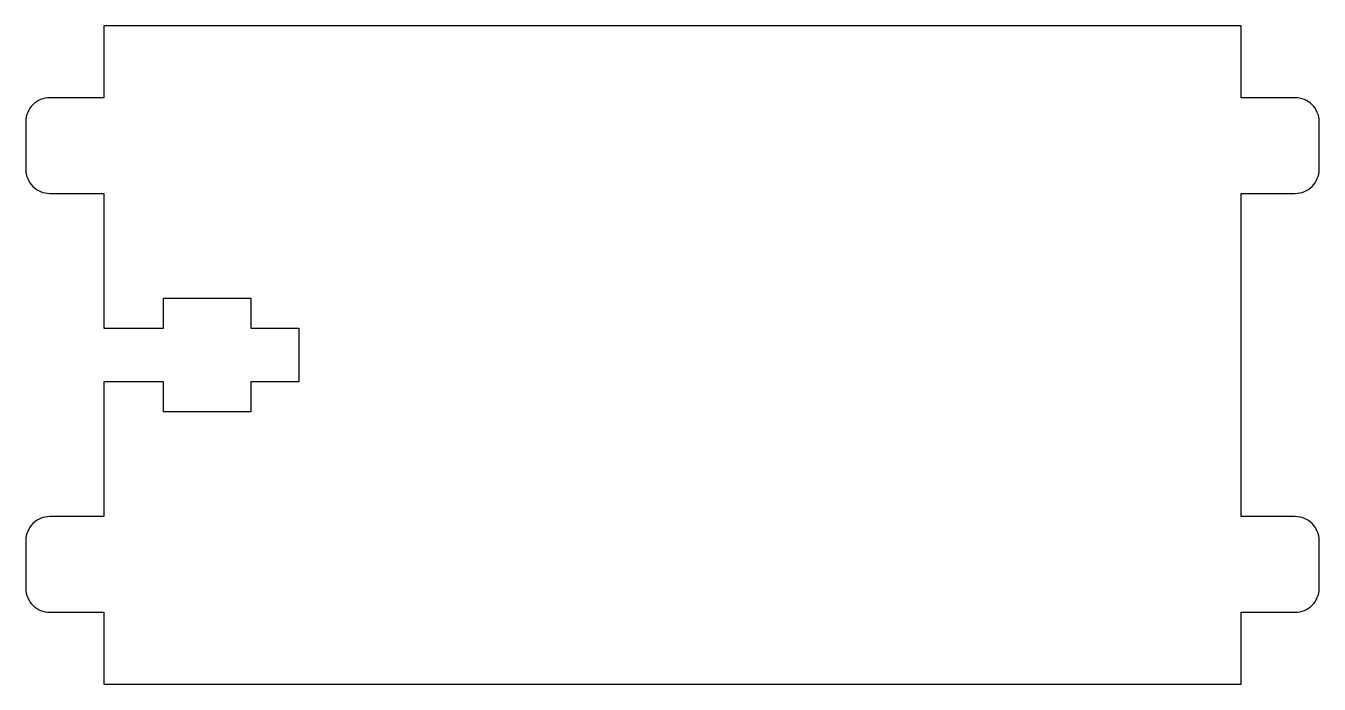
# Model space of a CAD drawing. Header units: millimetres. Extents: x -7 to 102, y 0 to 55.
import ezdxf

# ---------------------------------------------------------------- set-up
doc = ezdxf.new("R2010")
doc.units = ezdxf.units.MM

msp = doc.modelspace()

# ---------------------------------------------------------------- linework, layer by layer
msp.add_lwpolyline([(0, 29.75), (5, 29.75), (5, 32.25), (12.3, 32.25), (12.3, 29.75), (16.3, 29.75), (16.3, 25.25), (12.3, 25.25), (12.3, 22.75), (5, 22.75), (5, 25.25), (0, 25.25), (0, 14), (-4.5, 14, 0.414214), (-6.5, 12), (-6.5, 8, 0.414214), (-4.5, 6), (0, 6), (0, 0), (95, 0), (95, 6), (99.5, 6, 0.414214), (101.5, 8), (101.5, 12, 0.414214), (99.5, 14), (95, 14), (95, 41), (99.5, 41, 0.414214), (101.5, 43), (101.5, 47, 0.414214), (99.5, 49), (95, 49), (95, 55), (0, 55), (0, 49), (-4.5, 49, 0.414214), (-6.5, 47), (-6.5, 43, 0.414214), (-4.5, 41), (0, 41)], format="xyb", close=True)

doc.saveas('drawing.dxf')
